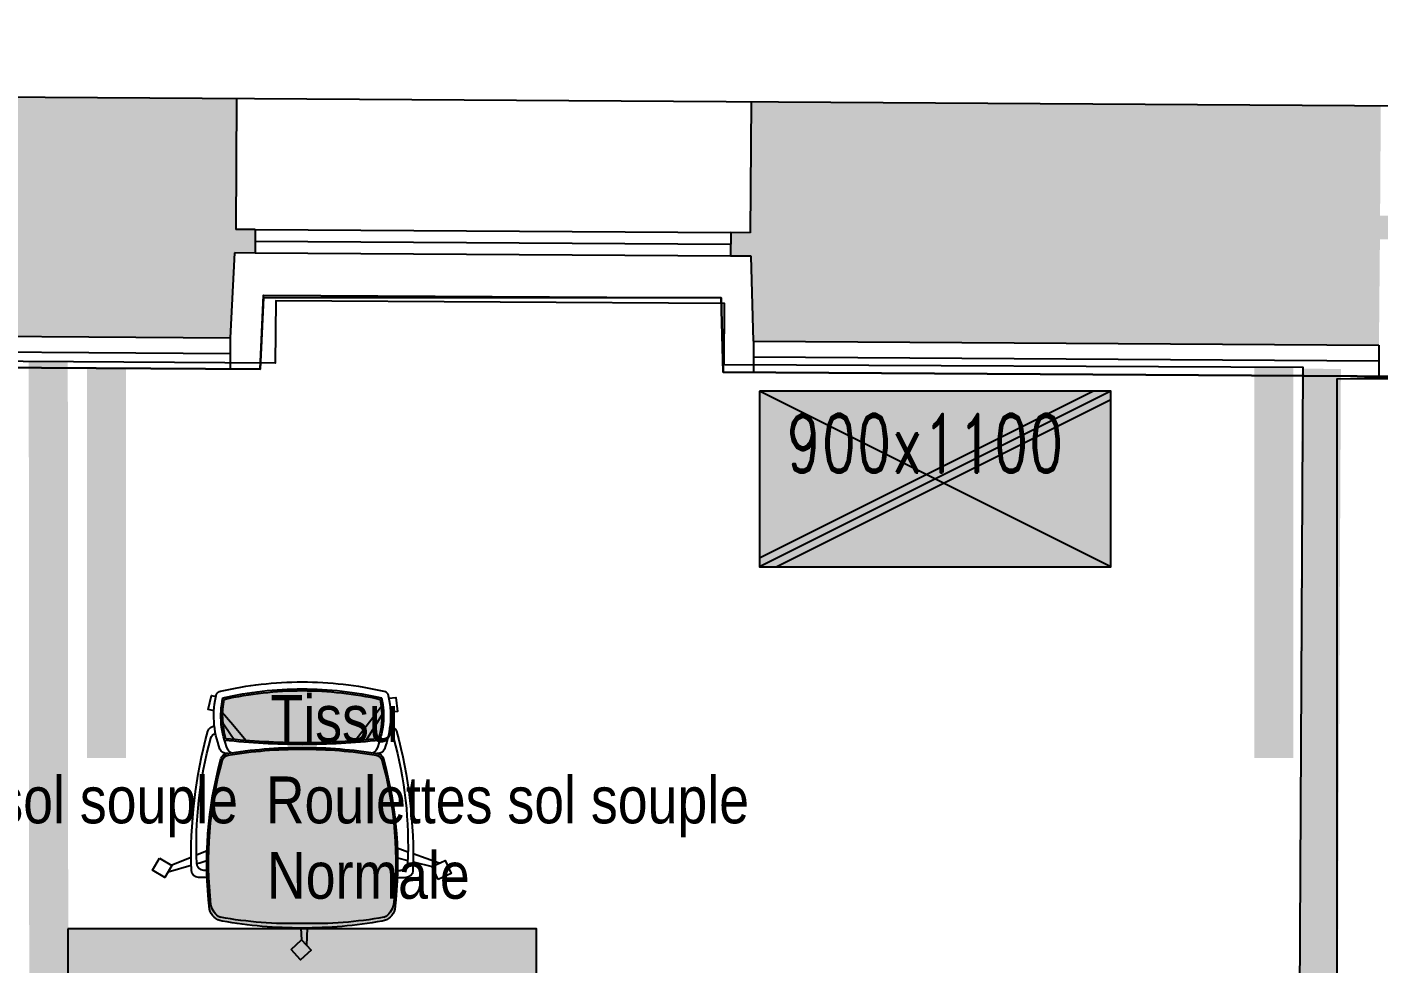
# Model space of a CAD drawing. Extents: x -27 to 25.3, y -8.5 to 57.5.
# Drawn here: x -4.952 to -1.489, y 11.575 to 13.976 of the extents above; entities that cross this region are included whole.
import ezdxf
from ezdxf.enums import TextEntityAlignment as Align

# ---------------------------------------------------------------- set-up
doc = ezdxf.new("R2010")
doc.units = 0
doc.header["$LTSCALE"] = 0.002
doc.linetypes.add('HIDDEN', pattern=[9.525, 6.35, -3.175])
for name, color, linetype in [('01-FAC_CHASSIS', 4, 'Continuous'), ('01-STR_MACONNERIE_HACH', 252, 'Continuous'), ('02-ISOLATION', 6, 'ISOLATION'), ('A-Etiq_Mob', 7, 'Continuous'), ('A-Etiquettes', 7, 'Continuous'), ('A-mobilier', 252, 'Continuous'), ('A-MobilierAQ', 7, 'Continuous')]:
    doc.layers.add(name, color=color, linetype=linetype)
for name, color, linetype, true_color in [('A-MOQUETTE', 7, 'Continuous', 0xd6e1ff), ('A-projet', 7, 'Continuous', 0x5b6280), ('A-vitré', 7, 'Continuous', 0x61becc), ('couleur siege', 1, 'Continuous', 0xff0000)]:
    doc.layers.add(name, color=color, linetype=linetype, true_color=true_color)
doc.styles.add('ROMAND', font='romand__.ttf', dxfattribs={"width": 0.7})
doc.styles.get("Standard").update_dxf_attribs({"font": 'ARIALN.TTF'})
doc.linetypes.add('ISOLATION', pattern='A,0.00254,-2.54,[134,ltypeshp.shx,S=2.54,R=0,X=-2.54,Y=0],-5.08,[134,ltypeshp.shx,S=2.54,R=180,X=2.54,Y=0],-2.54', length=10.16254)

# ---------------------------------------------------------------- blocks, each defined once
blk = doc.blocks.new('chaise')
at = {"layer": 'A-mobilier', "ltscale": 0.1, "true_color": 0xc7c8ca}
h = blk.add_hatch(color=9, dxfattribs=at)
h.dxf.hatch_style = 1
h.paths.add_polyline_path([(0.2715, 0.4556, 0.30076), (0.2358, 0.4895, 0.043342), (0.0082, 0.5092, 0.043342), (-0.2194, 0.4895, 0.300759), (-0.2552, 0.4556, 0.09791), (-0.2229, 0.027, 0.292085), (-0.2069, 0.0126, 0.040929), (0.0082, -0.005, 0.040929), (0.2232, 0.0126, 0.292085), (0.2392, 0.027, 0.09791)])
h.paths.add_polyline_path([(0.159, -0.0239, 0.015765), (0.0082, -0.0177, 0.016739), (-0.152, -0.0246), (-0.1896, -0.0691), (-0.2181, -0.1033, 0.040824), (-0.2135, -0.1418, 0.054873), (0.0082, -0.1666, 0.054873), (0.2298, -0.1418, 0.02252), (0.2331, -0.1206), (0.2189, -0.1014)])
h.paths.add_polyline_path([(0.1912, -0.0264, 0.003373), (0.159, -0.0239), (0.2189, -0.1014), (0.2331, -0.1206, 0.02535), (0.2346, -0.0966)])
h.paths.add_polyline_path([(0.2255, -0.0296, 0.0036), (0.1912, -0.0264), (0.2346, -0.0966, 0.0714)])
h.paths.add_polyline_path([(-0.152, -0.0246, 0.003505), (-0.1854, -0.0274), (-0.196, -0.0428), (-0.2174, -0.0745, 0.030269), (-0.2181, -0.1033), (-0.1896, -0.0691)])
h.paths.add_polyline_path([(-0.1854, -0.0274, 0.002494), (-0.2092, -0.0296, 0.048116), (-0.2174, -0.0745), (-0.196, -0.0428)], flags=17)
at = {"layer": 'A-mobilier'}
for p, q in [((0.004, 0.5092), (0.0064, 0.5428)), ((0.0216, 0.5582), (0.0229, 0.5092)), ((-0.3737, 0.3493), (-0.3075, 0.3301)), ((-0.2624, 0.3653), (-0.2871, 0.3653)), ((0.2787, 0.3653), (0.3035, 0.3653)), ((-0.3078, 0.3082), (-0.3629, 0.3302)), ((-0.2919, 0.3255), (-0.2834, 0.3231)), ((-0.2629, 0.3453), (-0.2718, 0.3453)), ((0.2793, 0.3453), (0.2882, 0.3453)), ((0.2794, 0.3097), (0.3086, 0.3167)), ((0.324, 0.3205), (0.3784, 0.3337)), ((0.3978, 0.3247), (0.3241, 0.2982)), ((0.3093, 0.2929), (0.2787, 0.2819)), ((-0.2416, -0.0656), (-0.2409, -0.0656)), ((-0.1896, -0.0691), (-0.2193, -0.1048)), ((-0.2174, -0.0745), (-0.196, -0.0428)), ((0.258, -0.0656), (0.2572, -0.0656)), ((0.2331, -0.1206), (0.2189, -0.1014))]:
    blk.add_line(p, q, dxfattribs=at)
at = {"layer": 'A-mobilier', "linetype": 'HIDDEN'}
for p, q in [((-0.2834, 0.3231), (-0.2632, 0.3171)), ((-0.2627, 0.2897), (-0.2927, 0.3021)), ((-0.196, -0.0428), (-0.1854, -0.0274)), ((-0.152, -0.0246), (-0.1896, -0.0691)), ((0.2189, -0.1014), (0.159, -0.0239)), ((0.1912, -0.0264), (0.2346, -0.0966))]:
    blk.add_line(p, q, dxfattribs=at)
at = {"layer": 'A-mobilier'}
for points in [[(-0.0236, 0.5701), (0.0064, 0.5428), (0.034, 0.572), (0.003, 0.5998)], [(-0.3982, 0.3102), (-0.3631, 0.331), (-0.3829, 0.3656), (-0.418, 0.3448)], [(0.3951, 0.3712), (0.3784, 0.3337), (0.4152, 0.3167), (0.4319, 0.3542)]]:
    blk.add_lwpolyline(points, close=True, dxfattribs=at)
for points in [[(-0.2428, -0.1092), (-0.2592, -0.1129), (-0.2503, -0.1525), (-0.2373, -0.1499)], [(0.2547, -0.145), (0.2745, -0.1474), (0.2795, -0.1069), (0.2594, -0.1049)]]:
    blk.add_lwpolyline(points, dxfattribs=at)
for centre, radius, start, end in [((0.0082, -0.8109), 1.3202, 90, 99.927), ((0.0082, -0.8109), 1.3202, 80.073, 90), ((-0.2117, 0.4455), 0.0447, 99.9272, 166.8835), ((-0.203, 0.4342), 0.0495, 115.9014, 169.3298), ((-0.0186, -0.6869), 1.1836, 88.7046, 100.0235), ((0.0349, -0.6869), 1.1836, 79.9765, 91.2954), ((0.2281, 0.4455), 0.0447, 13.1165, 80.0728), ((0.2193, 0.4342), 0.0495, 10.6702, 64.0986), ((0.8449, 0.323), 1.1081, 173.1278, 195.4958), ((0.8449, 0.323), 1.1031, 173.7387, 195.3268), ((-0.8286, 0.323), 1.1031, 344.6732, 6.2613), ((-0.8286, 0.323), 1.1081, 344.5042, 6.8722), ((-0.2871, 0.3453), 0.02, 90, 178.2197), ((0.3035, 0.3453), 0.02, 1.7803, 90), ((1.0389, 0.3041), 1.3467, 178.2197, 195.2822), ((0.8419, 0.2723), 1.135, 177.2781, 195.5028), ((-0.2718, 0.3253), 0.02, 90, 177.2781), ((-0.8256, 0.2723), 1.135, 344.4972, 2.7219), ((-1.0226, 0.3041), 1.3467, 344.7178, 1.7803), ((0.2882, 0.3253), 0.02, 2.7219, 90), ((-0.2071, -0.0076), 0.02, 80.7555, 159.0187), ((0.0196, -0.0945), 0.2428, 156.8702, 192.2258), ((-0.2036, 0.0323), 0.02, 195.4958, 260.6251), ((-0.1997, 0.0368), 0.02, 195.3268, 260.7665), ((0.0082, 1.3151), 1.3202, 260.6251, 270), ((-0.1856, -0.0076), 0.02, 114.7785, 159.0187), ((0.0082, 1.3151), 1.3152, 260.7665, 270), ((0.0082, 1.3151), 1.3152, 270, 279.2335), ((0.0082, 1.3151), 1.3202, 270, 279.3749), ((0.2019, -0.0076), 0.02, 20.9813, 65.2215), ((0.216, 0.0368), 0.02, 279.2335, 344.6732), ((-0.0032, -0.0945), 0.2428, 347.7742, 23.1298), ((0.2235, -0.0076), 0.02, 20.9813, 99.2445), ((0.22, 0.0323), 0.02, 279.3749, 344.5042), ((-0.2325, -0.0257), 0.02, 195.5028, 252.7294), ((0.0196, -0.0945), 0.2628, 159.0187, 193.9621), ((0.0196, -0.0945), 0.2378, 164.1556, 191.4603), ((0.0306, -2.412), 2.3994, 90.5363, 95.8288), ((0.0306, -2.412), 2.3944, 90.5374, 95.7482), ((-0.0143, -2.412), 2.3994, 84.1712, 89.4637), ((-0.0143, -2.412), 2.3944, 84.2518, 89.4626), ((-0.0032, -0.0945), 0.2378, 348.5397, 15.8444), ((-0.0032, -0.0945), 0.2628, 346.0379, 20.9813), ((0.2489, -0.0257), 0.02, 287.2706, 344.4972), ((-0.2409, -0.0456), 0.02, 195.2822, 270), ((0.2572, -0.0456), 0.02, 270, 344.7178), ((0.01, 0.8526), 1.0242, 257.1546, 269.8984), ((0.01, 0.8526), 1.0192, 257.3346, 269.8979), ((0.0064, 0.8526), 1.0192, 270.1021, 282.6654), ((0.0064, 0.8526), 1.0242, 270.1016, 282.8454), ((-0.2198, -0.1455), 0.02, 218.589, 257.0335), ((0.01, 0.8526), 1.0442, 257.0335, 269.9004), ((0.0064, 0.8526), 1.0442, 270.0996, 282.9665), ((0.2362, -0.1455), 0.02, 282.9665, 321.411)]:
    blk.add_arc(centre, radius, start, end, dxfattribs=at)
blk = doc.blocks.new('SiègeT1')
at = {"layer": 'couleur siege', "true_color": 0x8a6689}
for points in [[(-0.1936, 0.2235), (-0.0769, 0.2096), (0.0385, 0.2124), (0.1553, 0.2166), (0.1984, 0.2222), (0.2025, 0.2444), (0.2039, 0.282), (0.2012, 0.321), (0.1233, 0.3376), (0.0385, 0.3432), (-0.0227, 0.3446), (-0.0977, 0.3376), (-0.1492, 0.3307), (-0.1964, 0.3223), (-0.202, 0.3001), (-0.2006, 0.2653)], [(-0.2076, -0.2358), (-0.225, -0.2195), (-0.2335, -0.1968), (-0.2363, -0.14), (-0.2381, -0.076), (-0.2337, -0.0116), (-0.2278, 0.0448), (-0.218, 0.1023), (-0.2107, 0.1321), (-0.2013, 0.169), (-0.1966, 0.1769), (-0.184, 0.18), (-0.1205, 0.1883), (-0.0494, 0.1934), (0.0091, 0.1953), (0.0767, 0.1926), (0.1322, 0.1879), (0.1685, 0.1829), (0.1909, 0.1794), (0.1994, 0.1771), (0.2037, 0.1728), (0.2071, 0.1636), (0.2187, 0.1148), (0.2315, 0.0452), (0.2373, -0.0047), (0.2408, -0.0627), (0.2412, -0.1049), (0.2396, -0.159), (0.2364, -0.1973), (0.2345, -0.2097), (0.2289, -0.2196), (0.2221, -0.2289), (0.2135, -0.2344), (0.2067, -0.2363), (0.1752, -0.2419), (0.1139, -0.248), (0.0509, -0.2511), (-0.0505, -0.2518), (-0.1259, -0.2474), (-0.1911, -0.2375)]]:
    blk.add_hatch(color=8, dxfattribs=at).paths.add_polyline_path(points)
at = {"extrusion": (0, 0, -1), "xscale": 0.8999999999999986, "yscale": 0.8999999999999986, "zscale": -0.9, "rotation": 180}
blk.add_blockref('chaise', (0.0055, 0.195), dxfattribs=at)
at = {"layer": 'A-Etiq_Mob', "style": 'ROMAND', "width": 0.7}
for tag, p in [('FINITION', (-0.0791, 0.1775)), ('PIETEMENT', (-0.0914, -0.031)), ('ASSISE', (-0.0883, -0.2242)), ('COULEUR', (-0.1036, -0.4236))]:
    blk.add_attdef(tag, p, '', height=0.15, dxfattribs=at)
blk = doc.blocks.new('Poste127Couleur')
at = {"transparency": 33554582}
h = blk.add_hatch(color=256, dxfattribs=at)
h.dxf.hatch_style = 1
h.set_gradient(color1=(169, 83, 160), color2=(255, 246, 230), tint=1, name='CURVED')
h.paths.add_polyline_path([(0, 0.7029), (0, 0.0029), (1.2, 0.0029), (1.2, 0.7029)])
blk.add_lwpolyline([(0, 0.7), (0, 0), (1.2, 0), (1.2, 0.7)], close=True)
at = {"layer": 'A-Etiq_Mob'}
for tag, p in [('STRATIFIE', (0.2839, 0.4213)), ('DIM', (0.2839, 0.1804))]:
    blk.add_attdef(tag, p, '', height=0.15, dxfattribs=at)
blk = doc.blocks.new('Xref-R4-2018-11')
at = {"layer": '01-STR_MACONNERIE_HACH'}
h = blk.add_hatch(color=256, dxfattribs=at)
h.dxf.hatch_style = 1
h.paths.add_polyline_path([(-9.9114, 6.9761), (-10.8895, 6.9824), (-10.8916, 6.6467), (-10.9416, 6.647), (-10.942, 6.587), (-10.8892, 6.5867), (-10.8829, 6.3692), (-9.9275, 6.3631), (-9.9171, 6.5805), (-9.8639, 6.5801), (-9.8636, 6.6401), (-9.9136, 6.6404)])
h.paths.add_polyline_path([(-6.9693, 6.9573), (-8.5936, 6.9677), (-8.5958, 6.632), (-8.6458, 6.6323), (-8.6462, 6.5723), (-8.5933, 6.572), (-8.587, 6.3545), (-6.9854, 6.3442), (-6.975, 6.5616), (-6.9218, 6.5613), (-6.9214, 6.6213), (-6.9714, 6.6216)])
h.paths.add_polyline_path([(-3.9502, 6.6023), (-4.0002, 6.6026), (-3.9981, 6.9383), (-5.6515, 6.9489), (-5.6537, 6.6132), (-5.7037, 6.6135), (-5.704, 6.5535), (-5.6512, 6.5532), (-5.6449, 6.3357), (-4.0142, 6.3252), (-4.0038, 6.5426), (-3.9506, 6.5423)])
h.paths.add_polyline_path([(-1.6908, 6.9235), (-2.6803, 6.9299), (-2.6825, 6.5942), (-2.7325, 6.5945), (-2.7328, 6.5345), (-2.68, 6.5342), (-2.6737, 6.3167), (-1.7069, 6.3105), (-1.6965, 6.5279), (-1.6433, 6.5275), (-1.6429, 6.5875), (-1.6929, 6.5879)])
h.paths.add_polyline_path([(1.2378, 6.563), (1.2878, 6.5627), (1.2882, 6.6227), (1.2382, 6.623), (1.24, 6.9048), (-0.373, 6.9151), (-0.3752, 6.5794), (-0.4252, 6.5798), (-0.4256, 6.5198), (-0.3727, 6.5194), (-0.3664, 6.3019), (1.2353, 6.2917)])
h.paths.add_polyline_path([(6.4882, 4.6295), (6.3522, 4.805), (6.4271, 4.863), (6.3903, 4.9105), (6.3508, 4.8798), (6.2117, 5.0594), (5.3291, 4.3754), (5.2181, 4.3882), (5.0613, 3.8049), (5.013, 3.8178), (4.9819, 3.702), (5.2116, 3.6402)])
h.paths.add_polyline_path([(9.1783, 7.5308), (8.6276, 7.1267), (8.7221, 7.0047), (7.6175, 6.1487), (7.7566, 5.9692), (7.7171, 5.9386), (7.7539, 5.8912), (7.7997, 5.9267), (7.9357, 5.7512), (8.9087, 6.5052), (16.9272, -4.1987), (16.2127, -4.7353), (16.3623, -4.9345), (16.3068, -4.9762), (16.3428, -5.0242), (16.3828, -4.9941), (16.5181, -5.1738), (16.7837, -4.9743), (17.9272, -4.119)])
h.paths.add_polyline_path([(15.5697, -5.886), (15.4344, -5.7064), (15.4744, -5.6764), (15.4383, -5.6284), (15.3828, -5.6701), (15.2332, -5.4709), (14.099, -6.3227), (14.2486, -6.5219), (14.1931, -6.5636), (14.2291, -6.6116), (14.2691, -6.5815), (14.4044, -6.7612)])
h.paths.add_polyline_path([(13.3207, -7.2938), (13.3606, -7.2638), (13.3246, -7.2158), (13.2691, -7.2575), (13.1195, -7.0583), (12.0408, -7.8684), (12.1904, -8.0676), (12.1348, -8.1093), (12.1708, -8.1573), (12.2236, -8.1177), (12.3589, -8.2973), (13.456, -7.4734)])
h.paths.add_polyline_path([(11.3849, -9.0288), (11.2496, -8.8491), (11.3024, -8.8095), (11.2664, -8.7615), (11.2108, -8.8033), (11.0612, -8.6041), (10.0697, -9.3487), (10.2192, -9.5479), (10.1637, -9.5896), (10.1997, -9.6376), (10.2397, -9.6076), (10.375, -9.7872)])
h.paths.add_polyline_path([(9.4266, -10.4994), (9.2913, -10.3198), (9.3313, -10.2898), (9.2952, -10.2418), (9.2397, -10.2835), (9.0901, -10.0844), (8.1224, -10.8111), (8.272, -11.0103), (8.2165, -11.052), (8.2525, -11.1), (8.2925, -11.0699), (8.4278, -11.2496)])
h.paths.add_polyline_path([(7.4794, -11.9618), (7.3441, -11.7822), (7.384, -11.7522), (7.348, -11.7042), (7.2924, -11.7459), (7.1429, -11.5467), (6.2757, -12.198), (6.4253, -12.3971), (6.3697, -12.4389), (6.4058, -12.4869), (6.431, -12.4679), (6.5663, -12.6475)])
h.paths.add_polyline_path([(5.6473, -13.3377), (5.512, -13.158), (5.5373, -13.1391), (5.5013, -13.0911), (5.4457, -13.1328), (5.2961, -12.9336), (5.1388, -13.0518), (4.5002, -13.0436), (4.4822, -13.2953), (4.4399, -13.2947), (4.4392, -13.3547), (4.4892, -13.3554), (4.486, -13.6022), (5.2816, -13.6123)])
h.paths.add_polyline_path([(3.3185, -13.3404), (3.3685, -13.3411), (3.3693, -13.2811), (3.327, -13.2805), (3.3154, -13.0285), (2.431, -13.0172), (2.413, -13.2689), (2.3538, -13.2681), (2.3531, -13.3281), (2.4031, -13.3287), (2.3999, -13.5755), (3.3154, -13.5872)])
h.paths.add_polyline_path([(1.2462, -13.0021), (-0.6604, -12.9778), (-0.6628, -13.1677), (-0.7338, -13.1668), (-0.7346, -13.2268), (-0.6846, -13.2274), (-0.6885, -13.5361), (1.263, -13.561), (1.2661, -13.3142), (1.3161, -13.3149), (1.3169, -13.2549), (1.2577, -13.2541)])
h.paths.add_polyline_path([(-2.0196, -12.9604), (-2.9864, -12.9481), (-2.9888, -13.138), (-3.0598, -13.1371), (-3.0606, -13.1971), (-3.0106, -13.1977), (-3.0145, -13.5065), (-2.0055, -13.5193), (-2.0016, -13.2106), (-1.9516, -13.2112), (-1.9508, -13.1513), (-2.022, -13.1503)])
h.paths.add_polyline_path([(-4.2768, -13.1216), (-4.3479, -13.1207), (-4.3455, -12.9308), (-5.9629, -12.9101), (-5.9649, -13.0652), (-6.0355, -13.0643), (-6.0363, -13.1237), (-5.987, -13.1243), (-5.9914, -13.4685), (-4.3315, -13.4897), (-4.3275, -13.1809), (-4.2776, -13.1816)])
h.paths.add_polyline_path([(-7.304, -13.1089), (-7.254, -13.1095), (-7.2532, -13.0495), (-7.324, -13.0479), (-7.3221, -12.8928), (-8.9403, -12.8721), (-8.9422, -13.0242), (-9.0125, -13.0233), (-9.0133, -13.0833), (-8.9633, -13.0839), (-8.9677, -13.4305), (-7.3084, -13.4517)])
h.paths.add_polyline_path([(-10.2802, -13.0671), (-10.2302, -13.0678), (-10.2295, -13.0078), (-10.3014, -13.0069), (-10.2994, -12.8548), (-11.2457, -12.8427), (-11.248, -13.0247), (-11.3191, -13.0238), (-11.3198, -13.0838), (-11.2698, -13.0845), (-11.2739, -13.4011), (-10.2847, -13.4137)])
h.paths.add_polyline_path([(4.0393, 4.878), (3.4682, 4.4755), (3.7869, 4.0232), (4.1422, 3.9277), (4.172, 4.0385), (4.1251, 4.0566), (4.2613, 4.563)])
edge = h.paths.add_edge_path()
edge.add_line((2.5983, 5.7098), (3.1695, 6.1123))
edge.add_line((3.1695, 6.1123), (3.0138, 6.3333))
edge.add_arc((1.8239, 5.3888), 1.5192, 38.4418, 84.1729)
edge.add_line((1.9782, 6.9001), (1.9433, 6.9003))
edge.add_line((1.9433, 6.9003), (1.9415, 6.6185))
edge.add_line((1.9415, 6.6185), (1.8915, 6.6188))
edge.add_line((1.8915, 6.6188), (1.8911, 6.5588))
edge.add_line((1.8911, 6.5588), (1.9411, 6.5585))
edge.add_line((1.9411, 6.5585), (1.9386, 6.2872))
edge.add_line((1.9386, 6.2872), (2.1926, 6.2855))
edge.add_line((2.1926, 6.2855), (2.5983, 5.7098))
h.paths.add_polyline_path([(-13.0169, -4.4062), (-13.5351, -4.4062), (-13.5351, -3.4062), (-13.0026, -3.4062), (-12.8623, 6.3818), (-12.2234, 6.3777), (-12.213, 6.5952), (-12.1598, 6.5948), (-12.1594, 6.6548), (-12.2094, 6.6551), (-12.2073, 6.9908), (-12.9153, 6.9953), (-12.913, 7.3501), (-13.403, 7.3532), (-13.4075, 7.1112), (-13.7899, -13.369), (-12.5908, -13.3843), (-12.5868, -13.0677), (-12.5368, -13.0683), (-12.536, -13.0083), (-12.6072, -13.0074), (-12.6049, -12.8254), (-13.1375, -12.8186)])
h.paths.add_polyline_path([(-13.5351, -4.4062), (-13.5351, -3.4062)], flags=16)
for p, q in [((-0.373, 6.9151), (-0.3752, 6.5794)), ((-1.6965, 6.5279), (-1.7069, 6.3105)), ((-1.6433, 6.5275), (-1.6965, 6.5279)), ((-0.3727, 6.5194), (-0.4256, 6.5198)), ((-0.3664, 6.3019), (-0.3727, 6.5194))]:
    blk.add_line(p, q)
for points in [[(-12.9153, 6.9953), (1.9782, 6.9001)], [(-1.6908, 6.9235), (-1.6929, 6.5879)], [(-1.6429, 6.5875), (-1.6929, 6.5879)], [(-1.6429, 6.5875), (-1.6433, 6.5275)], [(-0.4252, 6.5798), (-0.4256, 6.5198)], [(-0.3752, 6.5794), (-0.4252, 6.5798)], [(-2.6737, 6.3167), (-1.7069, 6.3105)], [(-0.3664, 6.3019), (1.2353, 6.2917)]]:
    blk.add_lwpolyline(points)
at = {"layer": '01-FAC_CHASSIS', "linetype": 'Continuous'}
blk.add_line((-0.4254, 6.5498), (-1.6431, 6.5575), dxfattribs=at)
at = {"layer": '01-FAC_CHASSIS'}
for points in [[(-1.6429, 6.5875), (-0.4252, 6.5798)], [(-0.4256, 6.5198), (-1.6433, 6.5275)]]:
    blk.add_lwpolyline(points, dxfattribs=at)
at = {"layer": '02-ISOLATION'}
blk.add_lwpolyline([(-8.6648, 6.275), (-6.9092, 6.2637), (-6.9001, 6.4537), (-5.7281, 6.4462), (-5.7226, 6.2562), (-3.9379, 6.2447), (-3.9289, 6.4347), (-2.7569, 6.4272), (-2.7514, 6.2372), (-1.6307, 6.23), (-1.6216, 6.4199), (-0.4496, 6.4124), (-0.4441, 6.2224), (1.3146, 6.2111), (1.3169, 6.4611), (1.8597, 6.4577), (1.8581, 6.2077), (2.1509, 6.2058), (2.533, 5.6637)], dxfattribs=at)
at = {"layer": '02-ISOLATION', "linetype": 'Continuous'}
for points in [[(-1.7069, 6.3105), (-1.7074, 6.2305)], [(-0.3664, 6.3019), (-0.3669, 6.2219)], [(1.2353, 6.2917), (1.2348, 6.2117)]]:
    blk.add_lwpolyline(points, dxfattribs=at)
at = {"layer": '02-ISOLATION', "linetype": 'ISOLATION', "ltscale": 0.004}
for points in [[(-2.674, 6.2767), (-1.7072, 6.2705)], [(-0.3667, 6.2619), (1.235, 6.2517)]]:
    blk.add_lwpolyline(points, dxfattribs=at)
blk = doc.blocks.new('armoire90Réhausse')
at = {"true_color": 0xfdedc9}
h = blk.add_hatch(color=254, dxfattribs=at)
h.dxf.hatch_style = 1
h.paths.add_polyline_path([(0, 0.45), (0, 0), (0.9, 0), (0.9, 0.45)])
blk.add_lwpolyline([(0, 0.45), (0, 0), (0.9, 0), (0.9, 0.45)], close=True)
for points in [[(0.9, 0), (0, 0.45)], [(0.9, 0.45), (0, 0)], [(0.8553, 0.45), (0, 0.0224)], [(0.9, 0.4276), (0.0447, 0)]]:
    blk.add_lwpolyline(points)
at = {"layer": 'A-Etiq_Mob', "style": 'ROMAND', "width": 0.7}
for tag, p in [('DIMENSION', (0.0684, 0.2418)), ('FINITION', (0.0684, 0.0013)), ('PORTES', (0.0684, -0.2391))]:
    blk.add_attdef(tag, p, '', height=0.15, dxfattribs=at)

msp = doc.modelspace()

# ---------------------------------------------------------------- linework, layer by layer
at = {"ltscale": 0.01}
msp.add_lwpolyline([(14.1547, 2.7344), (6.2333, 13.3111), (2.5048, 10.4218), (1.013, 10.8237), (-0.5734, 13.0749), (-0.8663, 13.0768), (-0.8647, 13.3268), (-1.4075, 13.3303), (-1.4098, 13.0803), (-3.1685, 13.0915), (-3.174, 13.2816), (-4.3463, 13.2816), (-4.3551, 13.0991), (-5.4758, 13.1063), (-5.4813, 13.2963), (-6.6533, 13.3038), (-6.6623, 13.1139), (-8.447, 13.1253), (-8.4525, 13.3153), (-9.6245, 13.3228), (-9.6335, 13.1329), (-11.3892, 13.1441)], dxfattribs=at)
at = {"layer": 'A-Etiquettes', "color": 82, "true_color": 0x4cdb0f, "const_width": 0.1}
msp.add_lwpolyline([(-4.7482, 13.1031), (-4.7482, 12.1031)], dxfattribs=at)
at = {"layer": 'A-Etiquettes', "color": 1, "true_color": 0xff0000, "const_width": 0.1}
msp.add_lwpolyline([(-1.7586, 13.1031), (-1.7586, 12.1031)], dxfattribs=at)
at = {"layer": 'A-MOQUETTE'}
msp.add_lwpolyline([(-11.2326, 8.5862), (-1.7069, 8.5862), (-1.6833, 13.1032), (-3.1662, 13.11), (-3.1652, 13.2671), (-4.3151, 13.2745), (-4.3162, 13.1145), (-5.4791, 13.1219), (-5.4781, 13.2819), (-6.6281, 13.2893), (-6.6291, 13.1293), (-8.4542, 13.141), (-8.4532, 13.301), (-9.6031, 13.3083), (-9.6042, 13.1483), (-11.3971, 13.1598)], dxfattribs=at)
at = {"layer": 'A-projet', "const_width": 0.1}
msp.add_lwpolyline([(-1.659, 8.4938), (-1.6366, 13.1)], dxfattribs=at)
at = {"layer": 'A-vitré', "const_width": 0.1}
msp.add_lwpolyline([(-4.8976, 13.1182), (-4.8943, 8.4874)], dxfattribs=at)
at = {"layer": 'Defpoints', "color": 63, "true_color": 0xa6c487}
msp.add_lwpolyline([(1.0137, 10.8226), (-0.5703, 13.0983), (-1.5973, 13.0738), (-1.5973, 8.4771), (-11.1473, 8.4938), (-11.1528, -0.8496), (3.1201, -0.845), (7.1169, 2.1519), (2.398, 8.488), (2.398, 8.488), (2.434, 10.4408)], close=True, dxfattribs=at)
at = {"layer": 'Defpoints', "ltscale": 0.01}
msp.add_lwpolyline([(-1.5973, 13.0738), (-1.5973, 8.4771), (-11.1473, 8.4771), (-11.1513, -0.8938), (3.1201, -0.845), (7.1169, 2.1519), (2.398, 8.488), (2.4078, 10.4478), (1.0137, 10.8226), (-0.5734, 13.0749), (-1.5973, 13.0738)], dxfattribs=at)

# ---------------------------------------------------------------- block references
at = {"ltscale": 0.01}
msp.add_blockref('Xref-R4-2018-11', (-2.7244, 6.8691), dxfattribs=at)
at = {"layer": 'A-mobilier'}
ref = msp.add_blockref('SiègeT1', (-5.5583, 11.9306), dxfattribs=at)
ref.add_attrib('FINITION', 'Tissu', dxfattribs={"layer": 'A-Etiq_Mob', "height": 0.12}).set_placement((-5.6374, 12.1081), align=Align.BOTTOM_LEFT)
ref.add_attrib('ASSISE', 'Normale', dxfattribs={"layer": 'A-Etiq_Mob', "height": 0.12}).set_placement((-5.6466, 11.7064), align=Align.BOTTOM_LEFT)
ref.add_attrib('PIETEMENT', 'Roulettes sol souple', dxfattribs={"layer": 'A-Etiq_Mob', "height": 0.12}).set_placement((-5.6496, 11.8996), align=Align.BOTTOM_LEFT)
ref = msp.add_blockref('SiègeT1', (-4.2491, 11.9306), dxfattribs=at)
ref.add_attrib('FINITION', 'Tissu', dxfattribs={"layer": 'A-Etiq_Mob', "height": 0.12}).set_placement((-4.3283, 12.1081), align=Align.BOTTOM_LEFT)
ref.add_attrib('ASSISE', 'Normale', dxfattribs={"layer": 'A-Etiq_Mob', "height": 0.12}).set_placement((-4.3374, 11.7064), align=Align.BOTTOM_LEFT)
ref.add_attrib('PIETEMENT', 'Roulettes sol souple', dxfattribs={"layer": 'A-Etiq_Mob', "height": 0.12}).set_placement((-4.3405, 11.8996), align=Align.BOTTOM_LEFT)
at = {"layer": 'A-mobilier', "ltscale": 0.1}
msp.add_blockref('Poste127Couleur', (-4.8472, 10.9649), dxfattribs=at).add_auto_attribs({'STRATIFIE': 'Couleur', 'DIM': '120x70'})
at = {"layer": 'A-MobilierAQ', "ltscale": 0.1}
msp.add_blockref('armoire90Réhausse', (-3.0758, 12.5927), dxfattribs=at).add_auto_attribs({'DIMENSION': '900x1100'})

doc.saveas('drawing.dxf')
